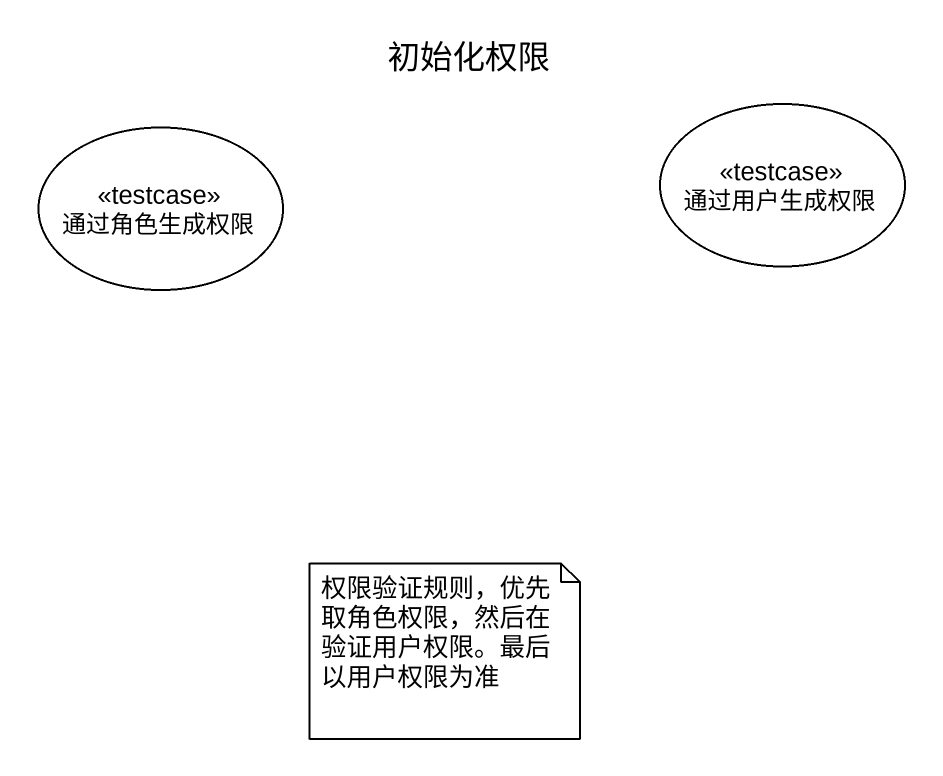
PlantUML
@startuml
title 初始化权限
usecase 通过角色生成权限 <<testcase>>
usecase 通过用户生成权限 <<testcase>>
note as N1
  权限验证规则，优先取角色权限，然后在验证用户权限。最后以用户权限为准
end note
@enduml
